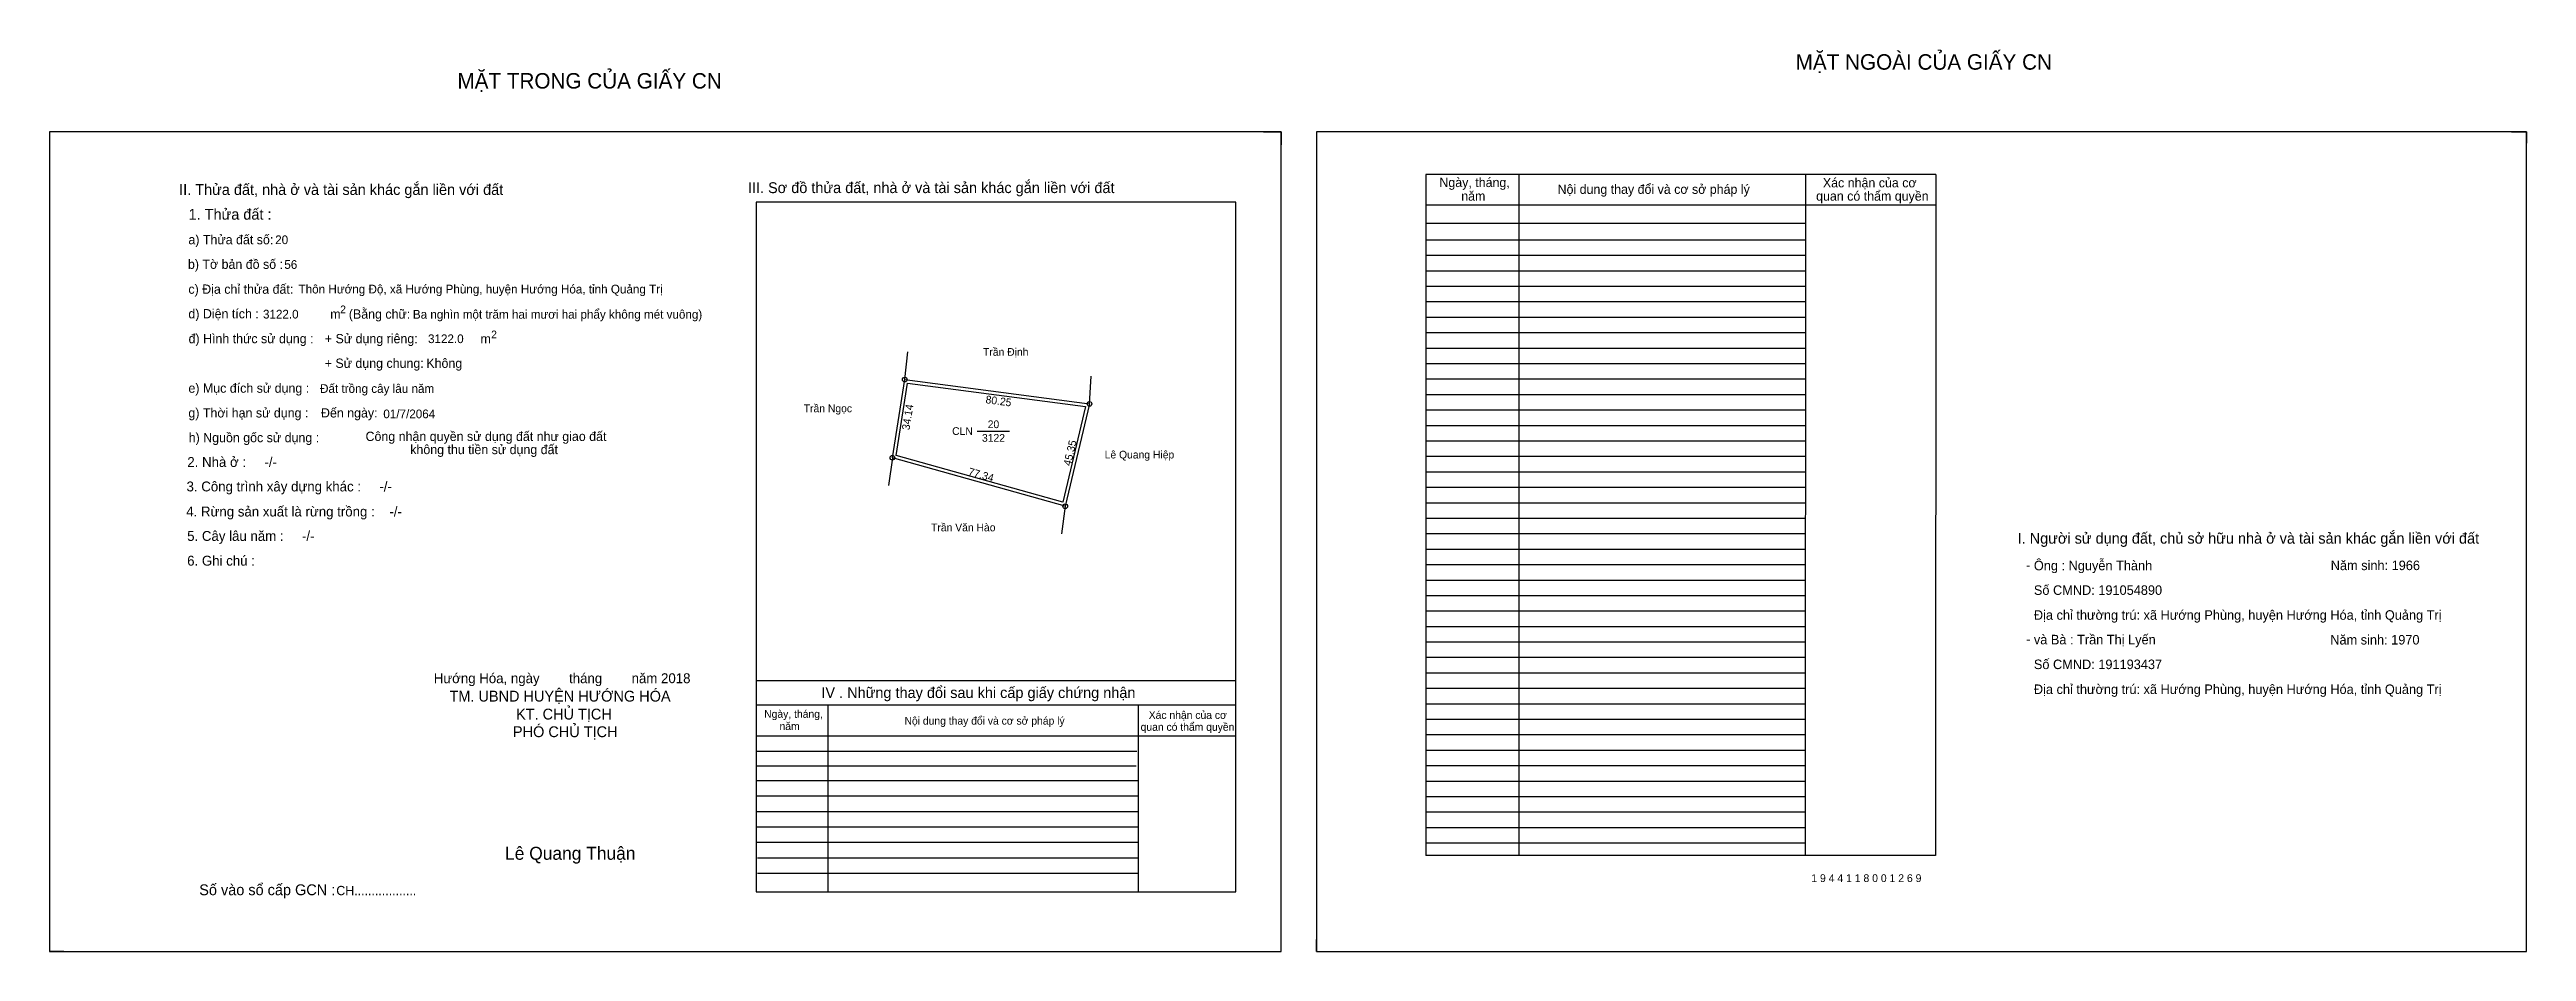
# Model space of a CAD drawing. Extents: x 532236 to 535742, y 1848550 to 1849133.
# Drawn here: x 534141 to 535742, y 1848550 to 1849133 of the extents above.
import ezdxf

# ---------------------------------------------------------------- set-up
doc = ezdxf.new("R2010")
doc.units = 0
for name, color, linetype in [('Default', 7, 'Continuous'), ('Level 10', 7, 'Continuous'), ('Level 11', 7, 'Continuous'), ('Level 13', 7, 'Continuous'), ('Level 27', 7, 'Continuous'), ('Level 49', 7, 'Continuous'), ('Level 55', 7, 'Continuous'), ('Level 6', 7, 'Continuous'), ('Level 60', 7, 'Continuous'), ('Level 7', 7, 'Continuous'), ('Level 8', 7, 'Continuous'), ('Level 9', 7, 'Continuous')]:
    doc.layers.add(name, color=color, linetype=linetype)

msp = doc.modelspace()

# ---------------------------------------------------------------- linework, layer by layer
at = {"layer": 'Level 10'}
for p, q in [((534926, 1849079.6), (534937.4, 1849079.6)), ((534937.4, 1849079.6), (534937.4, 1849071.2)), ((535732.8, 1849079.6), (535742.4, 1849079.6)), ((535742.4, 1849079.6), (535742.4, 1849072.2)), ((534141.2, 1848557.4), (534141.2, 1848549.6)), ((534960.2, 1848549.6), (534960.2, 1848557.4)), ((534150.4, 1848549.6), (534141.2, 1848549.6)), ((534960.2, 1848549.6), (534967.2, 1848549.6))]:
    msp.add_line(p, q, dxfattribs=at)
for points in [[(534141.2, 1848549.6), (534937.4, 1848549.6), (534937.4, 1849079.6), (534141.2, 1849079.6)], [(534960.2, 1848549.6), (535742.4, 1848549.6), (535742.4, 1849079.6), (534960.2, 1849079.6)], [(534686.1, 1848868.9), (534694.1, 1848919.4), (534813.5, 1848903.7), (534797.8, 1848837.5)], [(534688.5, 1848870.4), (534695.9, 1848917.1), (534810.9, 1848901.9), (534796.2, 1848840.1)]]:
    msp.add_lwpolyline(points, close=True, dxfattribs=at)
at = {"layer": 'Level 11'}
for centre in [(534694.1, 1848919.4), (534813.5, 1848903.7), (534686.1, 1848868.9), (534686.1, 1848868.9), (534797.8, 1848837.5)]:
    msp.add_circle(centre, 1.5, dxfattribs=at)
at = {"layer": 'Level 27'}
for p, q in [((534694.1, 1848919.4), (534696.1, 1848937.3)), ((534813.5, 1848903.7), (534814.5, 1848921.6)), ((534686.1, 1848868.9), (534683.5, 1848851)), ((534797.8, 1848837.5), (534795.5, 1848819.6))]:
    msp.add_line(p, q, dxfattribs=at)
at = {"layer": 'Level 7'}
for p, q in [((535276.2, 1849009.6), (535031, 1849009.6)), ((535276.2, 1848999.6), (535031, 1848999.6)), ((535276.2, 1848989.6), (535031, 1848989.6)), ((535276.2, 1848979.6), (535031, 1848979.6)), ((535276.2, 1848969.6), (535031, 1848969.6)), ((535276.2, 1848959.6), (535031, 1848959.6)), ((535276.2, 1848949.6), (535031, 1848949.6)), ((535276.2, 1848939.6), (535031, 1848939.6)), ((535276.2, 1848929.6), (535031, 1848929.6)), ((535276.2, 1848919.6), (535031, 1848919.6)), ((535276.2, 1848909.6), (535031, 1848909.6)), ((535276.2, 1848899.6), (535031, 1848899.6)), ((535276.2, 1848889.6), (535031, 1848889.6)), ((535276.2, 1848879.6), (535031, 1848879.6)), ((535276.2, 1848869.6), (535031, 1848869.6)), ((535276.2, 1848859.6), (535031, 1848859.6)), ((535276.2, 1848849.6), (535031, 1848849.6)), ((535276.2, 1848839.6), (535031, 1848839.6)), ((535276.2, 1848829.6), (535031, 1848829.6)), ((535276.2, 1848819.6), (535031, 1848819.6)), ((535276.2, 1848809.6), (535031, 1848809.6)), ((535276.2, 1848799.6), (535031, 1848799.6)), ((535276.2, 1848789.6), (535031, 1848789.6)), ((535276.2, 1848779.6), (535031, 1848779.6)), ((535276.2, 1848769.6), (535031, 1848769.6)), ((535276.2, 1848759.6), (535031, 1848759.6)), ((535276.2, 1848749.6), (535031, 1848749.6)), ((535276.2, 1848739.6), (535031, 1848739.6)), ((535276.2, 1848729.6), (535031, 1848729.6)), ((535276.2, 1848719.6), (535031, 1848719.6)), ((535276.2, 1848709.6), (535031, 1848709.6)), ((535276.2, 1848699.6), (535031, 1848699.6)), ((535276.2, 1848689.6), (535031, 1848689.6)), ((534844.1, 1848678.9), (534598, 1848678.9)), ((534843.7, 1848669.4), (534598, 1848669.4)), ((535276.2, 1848679.6), (535031, 1848679.6)), ((535276.2, 1848669.6), (535031, 1848669.6)), ((534845, 1848660), (534598, 1848660)), ((534845, 1848650), (534598, 1848650)), ((535276.2, 1848659.6), (535031, 1848659.6)), ((535276.2, 1848649.6), (535031, 1848649.6)), ((534845, 1848640), (534598, 1848640)), ((535276.2, 1848639.6), (535031, 1848639.6)), ((534845, 1848630), (534598, 1848630)), ((534845, 1848620), (534598, 1848620)), ((535276.2, 1848629.6), (535031, 1848629.6)), ((535276.2, 1848619.6), (535031, 1848619.6)), ((534845, 1848610), (534598.8, 1848610)), ((534845, 1848600), (534598.8, 1848600))]:
    msp.add_line(p, q, dxfattribs=at)
at = {"layer": 'Level 8'}
for p, q in [((535360.6, 1849052.1), (535031, 1849052.1)), ((535031, 1849052.1), (535031, 1848611.6)), ((535091, 1849052.1), (535091, 1848611.6)), ((535276.3, 1849051.9), (535276.2, 1848611.6)), ((535360.6, 1849052.1), (535360.4, 1848611.6)), ((534908, 1849034.2), (534598, 1849034.2)), ((534598, 1849034.2), (534598, 1848588.2)), ((534908, 1848588.2), (534908, 1849034.2)), ((535360.6, 1849032.1), (535031, 1849032.1)), ((535276.2, 1849020.3), (535031, 1849020.3)), ((534908, 1848724.6), (534598, 1848724.6)), ((534908, 1848708.9), (534598, 1848708.9)), ((534644.3, 1848708.9), (534644.3, 1848588.2)), ((534845, 1848708.9), (534845, 1848588.2)), ((534908, 1848688.9), (534598, 1848688.9)), ((535360.4, 1848611.6), (535031, 1848611.6)), ((534598, 1848588.2), (534908, 1848588.2))]:
    msp.add_line(p, q, dxfattribs=at)
at = {"layer": 'Level 9'}
msp.add_line((534740.8, 1848886.1), (534761.7, 1848886.1), dxfattribs=at)

# ---------------------------------------------------------------- texts
at = {"layer": 'Default'}
for s, p in [('e) Mục đích sử dụng :', (534231, 1848910.9)), ('g) Thời hạn sử dụng :', (534231, 1848894.9)), ('Đến ngày:', (534316.7, 1848894.9)), ('h) Nguồn gốc sử dụng :', (534231.2, 1848878.9)), ('Công nhận quyền sử dụng đất như giao đất', (534345.5, 1848879.7)), ('không thu tiền sử dụng đất', (534374.4, 1848871.2))]:
    msp.add_text(s, height=6, dxfattribs=at).set_placement(p)
at = {"layer": 'Level 13'}
for s, p in [('20', (534747.7, 1848888)), ('CLN', (534724.7, 1848883.6)), ('3122', (534744, 1848879.2))]:
    msp.add_text(s, height=5, dxfattribs=at).set_placement(p)
at = {"layer": 'Level 49'}
for s, rotation, p in [('80.25', 352.4676, (534746.1, 1848904.2)), ('34.14', 80.9515, (534697.1, 1848886.5)), ('45.35', 76.6502, (534801.4, 1848863.3)), ('77.34', 344.307, (534734.7, 1848857.7))]:
    msp.add_text(s, height=5, rotation=rotation, dxfattribs=at).set_placement(p)
at = {"layer": 'Level 55'}
for s, height, p in [('1', 1.2, (534693.8, 1848919.4)), ('21', 0.33, (534693.9, 1848919.1)), ('13', 0.33, (534693.9, 1848919.1)), ('21', 0.33, (534693.9, 1848919.1)), ('13', 0.33, (534693.9, 1848919.1)), ('2', 1.2, (534813.1, 1848903.7)), ('13', 0.33, (534813.3, 1848903.3)), ('43', 0.33, (534813.3, 1848903.3)), ('13', 0.33, (534813.3, 1848903.3)), ('4', 1.2, (534685.7, 1848868.9)), ('266', 0.33, (534685.7, 1848868.5)), ('21', 0.33, (534685.9, 1848868.5)), ('21', 0.33, (534685.9, 1848868.5)), ('266', 0.33, (534797.4, 1848837.2)), ('3', 1.2, (534797.4, 1848837.5)), ('43', 0.33, (534797.6, 1848837.2))]:
    msp.add_text(s, height=height, dxfattribs=at).set_placement(p)
at = {"layer": 'Level 6'}
for s, height, p in [('20', 5.63, (534287.1, 1849007)), ('56', 5.63, (534293, 1848991)), ('Thôn Hướng Độ, xã Hướng Phùng, huyện Hướng Hóa, tỉnh Quảng Trị', 5.64, (534302.2, 1848975.1)), ('3122.0', 5.63, (534279.2, 1848958.9)), ('Ba nghìn một trăm hai mươi hai phẩy không mét vuông)', 5.632, (534376.1, 1848958.8)), ('3122.0', 5.63, (534385.9, 1848943)), ('Đất trồng cây lâu năm', 5.64, (534316.1, 1848910.8)), ('01/7/2064', 5.64, (534357, 1848894.4)), ('Ông : Nguyễn Thành', 6.16, (535424, 1848796.1)), ('Năm sinh: 1966', 6.16, (535615.9, 1848796.2)), ('Số CMND: 191054890', 6.16, (535424, 1848780.2)), ('Địa chỉ thường trú: xã Hướng Phùng, huyện Hướng Hóa, tỉnh Quảng Trị', 6.16, (535424, 1848764.1)), ('và Bà : Trần Thị Lyến', 6.16, (535424, 1848748.2)), ('Năm sinh: 1970', 6.16, (535615.6, 1848748.1)), ('Số CMND: 191193437', 6.16, (535424, 1848732.2)), ('Địa chỉ thường trú: xã Hướng Phùng, huyện Hướng Hóa, tỉnh Quảng Trị', 6.16, (535424, 1848716.1)), ('1 9 4 4 1 1 8 0 0 1 2 6 9', 5.04, (535280.1, 1848594.5))]:
    msp.add_text(s, height=height, dxfattribs=at).set_placement(p)
at = {"layer": 'Level 60'}
for s, p in [('Trần Định', (534744.7, 1848934.8)), ('Trần Ngọc', (534628.8, 1848898.3)), ('Lê Quang Hiệp', (534823.3, 1848868.4)), ('Trần Văn Hào', (534711.1, 1848821.3))]:
    msp.add_text(s, height=5, dxfattribs=at).set_placement(p)
at = {"layer": 'Level 7'}
for s, height, p in [('MẶT NGOÀI CỦA GIẤY CN', 10, (535270, 1849119.8)), ('MẶT TRONG CỦA GIẤY CN', 10, (534404.9, 1849107.6)), ('Ngày, tháng,', 6, (535039.7, 1849043.9)), ('Xác nhận của cơ', 6, (535287.6, 1849043.7)), ('II. Thửa đất, nhà ở và tài sản khác gắn liền với đất', 7, (534225, 1849038.8)), ('III. Sơ đồ thửa đất, nhà ở và tài sản khác gắn liền với đất', 7, (534592.7, 1849040)), ('năm', 6, (535053.8, 1849035.1)), ('Nội dung thay đổi và cơ sở pháp lý', 6, (535116.1, 1849039.5)), (' quan có thẩm quyền', 6, (535281, 1849035.1)), ('1. Thửa đất :', 7, (534231.1, 1849022.8)), ('a) Thửa đất số:', 6, (534231, 1849006.9)), ('b) Tờ bản đồ số :', 6, (534230.7, 1848991)), ('c) Địa chỉ thửa đất:', 6, (534231, 1848974.9)), ('d) Diện tích :', 6, (534231, 1848959)), ('m', 6, (534322.7, 1848958.8)), ('2', 5, (534329.1, 1848962.3)), ('(Bằng chữ:', 6, (534334.7, 1848958.8)), ('đ) Hình thức sử dụng :', 6, (534231.1, 1848942.9)), ('+ Sử dụng riêng:', 6, (534319.2, 1848942.9)), ('m', 6, (534419.8, 1848942.8)), ('2', 5, (534426.7, 1848946.1)), ('+ Sử dụng chung:', 6, (534319.1, 1848927)), ('Không', 6, (534384.8, 1848927)), ('2. Nhà ở :     -/-', 6.4, (534230.3, 1848862.9)), ('3. Công trình xây dựng khác :     -/-', 6.4, (534229.8, 1848847.1)), ('4. Rừng sản xuất là rừng trồng :    -/-', 6.4, (534229.6, 1848830.9)), ('5. Cây lâu năm :     -/-', 6.4, (534230.2, 1848815.1)), ('I. Người sử dụng đất, chủ sở hữu nhà ở và tài sản khác gắn liền với đất', 7, (535413.5, 1848813.3)), ('6. Ghi chú :', 6.4, (534230.2, 1848799.1)), ('-', 6.4, (535418.9, 1848796.3)), ('-', 6.4, (535419, 1848748.4)), ('Hướng Hóa, ngày        tháng        năm 2018', 6.4, (534389.6, 1848723.1)), ('TM. UBND HUYỆN HƯỚNG HÓA', 7, (534399.8, 1848711.2)), ('IV . Những thay đổi sau khi cấp giấy chứng nhận', 7, (534640.2, 1848713.5)), ('KT. CHỦ TỊCH', 7, (534442.8, 1848699.6)), ('Ngày, tháng,', 5, (534603.2, 1848700.7)), ('năm', 5, (534613.1, 1848692.8)), ('Nội dung thay đổi và cơ sở pháp lý', 5, (534693.9, 1848696.3)), (' quan có thẩm quyền', 5, (534844.7, 1848692.3)), ('Xác nhận của cơ', 5, (534851.8, 1848700)), ('PHÓ CHỦ TỊCH', 7, (534440.8, 1848688.2)), ('Lê Quang Thuận', 8.4, (534435.7, 1848608.9)), ('Số vào sổ cấp GCN :', 7, (534238, 1848586)), ('CH..................', 6, (534326.6, 1848586))]:
    msp.add_text(s, height=height, dxfattribs=at).set_placement(p)

doc.saveas('drawing.dxf')
